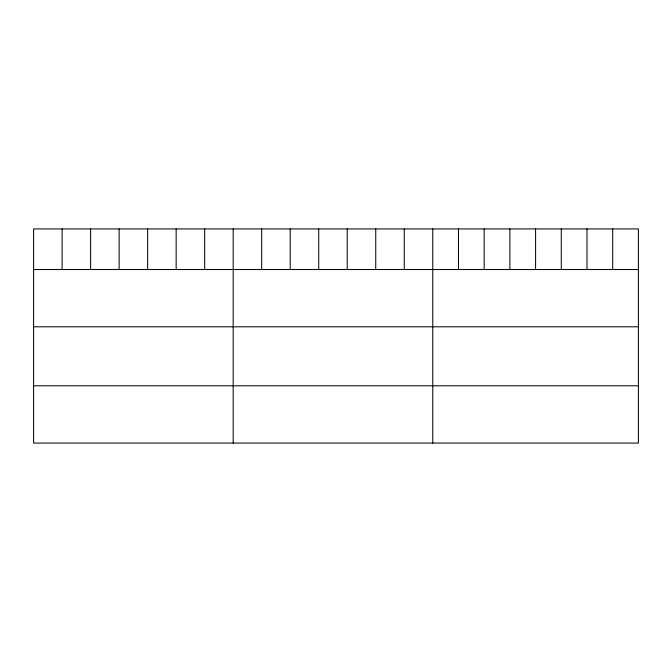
<?xml version="1.0" encoding="UTF-8"?>
<svg xmlns="http://www.w3.org/2000/svg" width="672" height="672" viewBox="0 0 672 672"><rect width="100%" height="100%" fill="white"/><g stroke="black" fill="none" stroke-linecap="round" stroke-linejoin="round"><path stroke-width="1.01" d="M638.4 269.522L638.4 443.066L33.6 443.066L33.6 228.934L638.4 228.934L638.4 269.522L33.6 269.522M33.6 326.794L638.4 326.794M33.6 385.795L638.4 385.795M612.696 228.934L612.696 269.522M586.992 228.934L586.992 269.522M561.288 228.934L561.288 269.522M535.584 228.934L535.584 269.522M509.88 228.934L509.88 269.522M484.176 228.934L484.176 269.522M458.472 228.934L458.472 269.522M432.768 228.934L432.768 443.066M404.258 228.934L404.258 269.522M375.74 228.934L375.74 269.522M347.231 228.934L347.231 269.522M318.721 228.934L318.721 269.522M290.212 228.934L290.212 269.522M261.694 228.934L261.694 269.522M233.184 228.934L233.184 443.066M204.674 228.934L204.674 269.522M176.156 228.934L176.156 269.522M147.647 228.934L147.647 269.522M119.137 228.934L119.137 269.522M90.628 228.934L90.628 269.522M62.11 228.934L62.11 269.522"/></g></svg>
